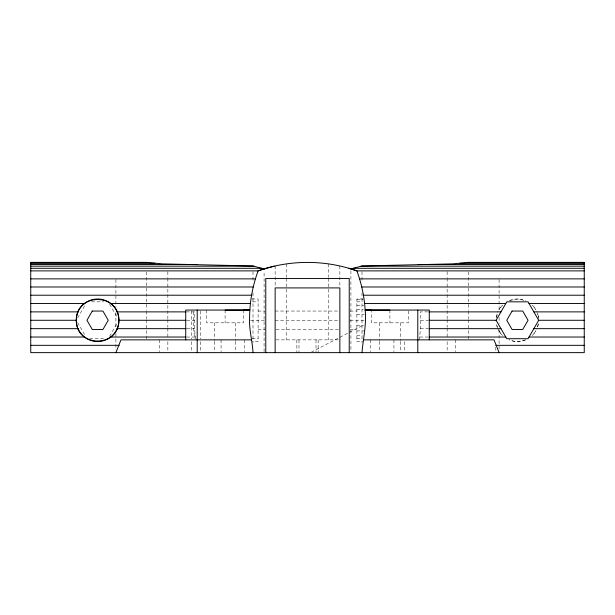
<?xml version="1.0" encoding="UTF-8"?>
<svg xmlns="http://www.w3.org/2000/svg" width="615" height="615" viewBox="0 0 615 615"><rect width="100%" height="100%" fill="white"/><g stroke="black" fill="none" stroke-linecap="round" stroke-linejoin="round"><path stroke-width="0.46" stroke-dasharray="3.08 2.31" d="M264.073 351.68L264.096 270.838M193.74 311.882L193.74 328.664L194.432 338.911M195.386 338.911L194.632 328.664L194.632 311.882L186.96 311.882M419.507 339.857L420.368 328.664L420.368 311.882L428.048 311.882M496.482 317.517L497.735 312.605M538.21 323.944L537.372 327.226M77.628 317.986L85.562 304.24M109.631 336.305L117.035 323.482M311.275 352.195L339.173 337.666M340.018 337.228L361.997 325.781M510.181 300.42L517.407 298.982L524.626 300.42M525.479 339.772C520.467 342.071 514.34 342.071 509.328 339.772M251.904 298.982L258.108 298.982L258.108 341.563L252.573 341.563M363.096 298.982L356.892 298.982L356.892 341.563L362.427 341.563M356.892 299.713L363.196 299.713M91.581 301.834L103.612 301.834M252.465 301.834L258.108 301.834M356.892 301.834L362.535 301.834M356.892 305.217L363.857 305.217M356.892 309.629L363.296 309.629M258.108 311.052L264.819 311.052M275.143 311.052L339.857 311.052M350.181 311.052L356.892 311.052M356.892 314.765L364.372 314.765M186.791 320.277L194.448 320.277M250.597 320.277L264.819 320.277M275.143 320.277L339.857 320.277M350.181 320.277L364.403 320.277M420.552 320.277L428.209 320.277M356.892 325.781L363.588 325.781M186.96 328.664L194.632 328.664M420.368 328.664L428.048 328.664M258.108 329.494L264.819 329.494M276.097 329.494L338.903 329.494M350.181 329.494L356.892 329.494M356.892 330.916L363.872 330.916M356.892 335.329L362.435 335.329M186.599 337.028L195.178 337.028M419.822 337.028L428.417 337.028M89.729 338.711L105.465 338.711M252.089 338.711L258.108 338.711M356.892 338.711L362.05 338.711M275.981 339.857L339.019 339.857M498.965 330.916L502.347 335.329A21.287 21.287 0 0 1 497.735 328.418M109.631 304.24L117.565 317.986M77.628 322.56L85.562 336.305M537.072 312.605L537.964 314.765A21.287 21.287 0 0 0 536.695 311.275M496.843 325.781L497.435 327.226M538.087 315.68L538.333 317.517M350.904 270.838L350.927 351.68M499.096 279.494L499.096 310.844M499.096 317.417L499.096 323.19M499.096 329.794L499.096 349.781M495.798 347.16L495.798 351.719M468.438 271.938L468.438 310.198M468.438 311.159L468.438 318.808M468.438 319.769L468.438 338.903M455.669 339.857L455.669 351.719M447.151 271.661L447.151 277.419M447.151 278.38L447.151 318.724M447.151 319.685L447.151 327.372M447.151 328.333L447.151 338.896M447.151 341.686L447.151 351.719M408.329 310.967L408.329 322.829L371.46 322.829L371.46 310.052M404.578 341.686L404.578 351.719M400.542 322.829L400.542 340.526M400.542 341.456L400.542 352.633M393.931 339.857L393.931 351.719M389.895 310.052L389.895 322.829M379.247 322.829L379.247 340.526M379.247 341.456L379.247 352.633M370.514 339.857L370.514 351.719M361.997 271.745L361.997 282.293M361.997 292.848L361.997 342.593M339.857 265.988L339.857 287.09M328.787 263.973L328.787 277.419M328.787 278.38L328.787 339.857M318.147 339.857L318.147 352.633M316.018 339.857L316.018 352.633M298.982 339.857L298.982 352.633M296.853 339.857L296.853 352.633M286.213 263.973L286.213 277.419M286.213 278.38L286.213 339.857M275.143 265.988L275.143 287.09M253.003 271.745L253.003 282.293M253.003 292.848L253.003 342.593M244.486 339.857L244.486 351.719M243.54 310.052L243.54 322.829L206.671 322.829L206.671 310.052M235.753 322.829L235.753 340.526M235.753 341.456L235.753 352.633M225.105 310.052L225.105 322.829M221.069 339.857L221.069 351.719M214.458 322.829L214.458 340.526M214.458 341.456L214.458 352.633M200.298 310.982L200.298 338.927M200.298 341.686L200.298 351.719M191.373 310.982L191.373 338.927M191.373 341.686L191.373 351.719M167.849 271.661L167.849 277.419M167.849 278.38L167.849 318.724M167.849 319.685L167.849 327.372M167.849 328.333L167.849 338.896M167.849 341.686L167.849 351.719M159.331 339.857L159.331 351.719M146.562 271.938L146.562 310.198M146.562 311.159L146.562 318.808M146.562 319.769L146.562 338.903M115.904 279.494L115.904 307.039M115.904 312.658L115.904 327.933M115.904 333.599L115.904 349.781M538.371 323.974A21.287 21.287 0 0 1 536.695 329.271M525.548 339.941A21.287 21.287 0 0 1 509.258 339.941M497.397 327.549A21.287 21.287 0 0 1 496.443 323.974M496.297 317.494A21.287 21.287 0 0 1 498.112 311.275M509.258 300.604A21.287 21.287 0 0 1 525.548 300.604M538.187 315.656A21.287 21.287 0 0 1 538.671 319.354M502.347 305.217L498.965 309.629A21.287 21.287 0 0 1 502.347 305.217M535.842 330.916L532.459 335.329A21.287 21.287 0 0 0 535.842 330.916M535.842 309.629L532.459 305.217A21.287 21.287 0 0 1 535.842 309.629"/><path stroke-width="0.92" d="M76.306 320.277C76.022 292.632 119.164 292.632 118.887 320.277C119.164 347.913 76.022 347.913 76.306 320.277L30.75 320.277M115.904 352.633L120.963 339.857L251.397 339.857M429.162 320.277L496.113 320.277L506.76 301.834L528.047 301.834L538.694 320.277L584.25 320.277M538.694 320.277L528.047 338.711L506.76 338.711L496.113 320.277M584.25 270.884L356.892 270.884C325.235 259.599 289.765 259.591 258.108 270.884L30.75 270.884M350.904 268.94L361.997 265.988L452.663 263.866L468.438 262.367L584.25 262.367L584.25 352.633L30.75 352.633L30.75 262.367L146.562 262.367L162.337 263.866L253.003 265.988L264.096 268.94L274.213 266.172M266.095 268.294L258.108 270.884C252.534 285.983 249.644 302.05 249.598 318.147C248.983 329.809 252.481 341.133 253.003 352.633M370.276 310.052L365.164 310.075C364.318 296.699 361.52 283.461 356.892 270.884L348.905 268.301M371.46 310.052L365.164 310.075C366.671 324.42 363.142 338.527 361.997 352.633M30.75 262.605L148.476 262.605M466.524 262.605L584.25 262.605M30.75 263.32L155.011 263.32M459.989 263.32L584.25 263.32M30.75 264.512L196.854 264.512M418.146 264.512L584.25 264.512M30.75 266.172L253.941 266.172M361.059 266.172L584.25 266.172M30.75 268.301L262.136 268.301M352.864 268.301L584.25 268.301M30.75 278.872L255.425 278.872M359.575 278.872L584.25 278.872M30.75 286.99L253.249 286.99M361.751 286.99L584.25 286.99M30.75 295.215L251.581 295.215M363.419 295.215L584.25 295.215M30.75 303.526L84.755 303.526M110.439 303.526L250.42 303.526M364.58 303.526L505.784 303.526M529.023 303.526L584.25 303.526M389.895 310.052L365.164 310.075L429.27 310.052L429.27 339.857M30.75 311.882L78.228 311.882M116.965 311.882L185.999 311.882M429.009 311.882L500.956 311.882M533.851 311.882L584.25 311.882M118.887 320.277A21.287 21.287 0 0 0 86.953 301.834A21.287 21.287 0 0 0 86.953 338.711A21.287 21.287 0 0 0 118.887 320.277L185.838 320.277M30.75 328.664L78.228 328.664M116.965 328.664L185.999 328.664M429.009 328.664L500.956 328.664M533.851 328.664L584.25 328.664M30.75 337.028L84.755 337.028M110.439 337.028L185.661 337.028M429.37 337.028L505.784 337.028M529.023 337.028L584.25 337.028M363.603 339.857L494.037 339.857L499.096 352.633M30.75 345.33L119.202 345.33M495.798 345.33L584.25 345.33M225.105 310.052L249.836 310.075L244.724 310.052M243.54 310.052L249.836 310.075L185.73 310.052L185.73 339.857M417.793 310.052L417.793 352.633M349.228 352.633L349.228 278.549L265.772 278.549L265.772 352.633M339.857 352.633L339.857 287.912L275.143 287.912L275.143 352.633M197.207 310.052L197.207 352.633M92.273 311.052L86.953 320.277L92.273 329.494L102.92 329.494L108.24 320.277L102.92 311.052L92.273 311.052M512.08 311.052L506.76 320.277L512.08 329.494L522.727 329.494L528.047 320.277L522.727 311.052L512.08 311.052"/></g></svg>
